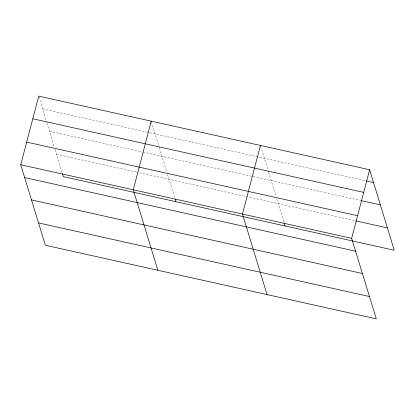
<?xml version="1.0" encoding="UTF-8"?>
<svg xmlns="http://www.w3.org/2000/svg" width="415" height="415" viewBox="0 0 415 415"><rect width="100%" height="100%" fill="white"/><g stroke="black" fill="none" stroke-linecap="round" stroke-linejoin="round"><path stroke-width="0.31" stroke-dasharray="2.08 1.56" d="M42.641 108.938L148.835 132.561M149.462 132.707L365.978 180.873M49.473 131.28L142.387 151.952M143.019 152.092L360.817 200.544M56.513 154.297L136.784 172.152M139.31 172.718L355.23 220.754M260.62 146.059L268.412 171.545M268.598 172.152L275.996 196.352M276.738 198.775L283.943 222.336M151.423 121.766L159.215 147.252M159.396 147.859L166.799 172.059M167.541 174.482L174.741 198.043M38.911 96.737L46.703 122.223M46.89 122.824L54.287 147.029M55.029 149.452L62.234 173.013"/><path stroke-width="0.62" d="M369.635 169.745L351.661 238.366L376.275 318.876L45.365 245.255L20.75 164.745L38.725 96.124L369.635 169.745L394.25 250.255L63.339 176.634L62.416 173.615M151.236 121.154L133.262 189.774L157.871 270.284M260.433 145.447L242.459 214.073L267.073 294.583M365.978 180.873L373.552 182.559M32.795 118.773L363.706 192.389M361.444 200.684L380.384 204.896M26.684 142.101L357.59 215.717M355.857 220.894L387.418 227.913M20.75 164.745L351.661 238.366M24.667 177.563L355.577 251.179M31.499 199.9L362.409 273.516M38.533 222.917L369.443 296.533M284.125 222.943L285.048 225.962M175.109 199.252L175.851 201.664"/></g></svg>
